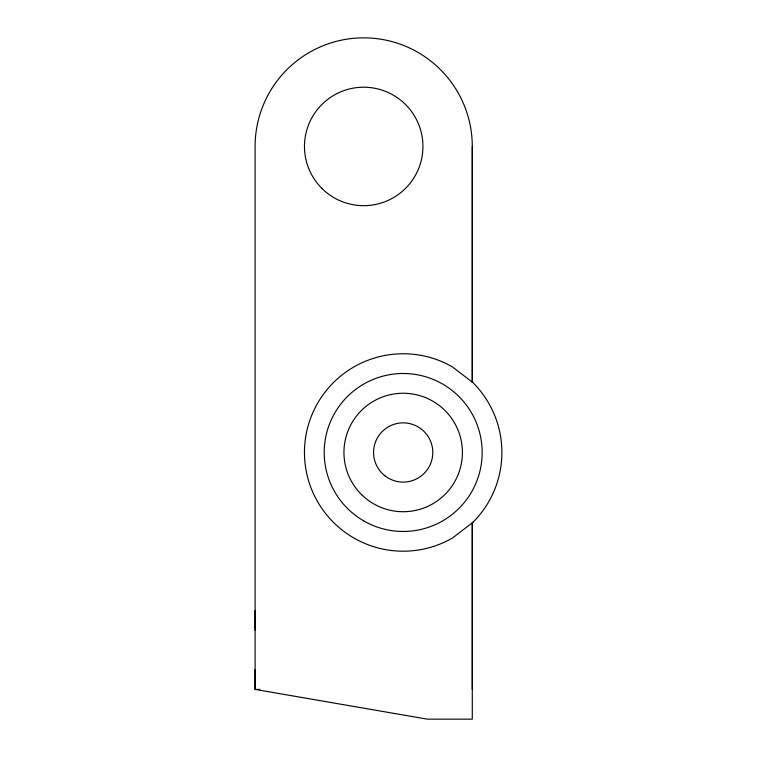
<?xml version="1.0" encoding="UTF-8"?>
<svg xmlns="http://www.w3.org/2000/svg" width="757" height="757" viewBox="0 0 757 757"><rect width="100%" height="100%" fill="white"/><g stroke="black" fill="none" stroke-linecap="round" stroke-linejoin="round"><path stroke-width="1.14" d="M255.1 669.671L255.1 689.409L427.279 719.15L472.283 719.15L472.283 522.822L472.283 689.409M255.1 630.174L255.1 610.426M472.283 146.442L472.283 382.134L472.283 146.442A108.592 108.592 0 0 0 363.691 37.85A108.592 108.592 0 0 0 255.1 146.442L255.1 689.409L259.821 689.409M472.983 522.283L452.544 537.972A98.722 98.722 0 0 1 304.456 452.478A98.722 98.722 0 0 1 452.544 366.984L472.983 382.673A98.722 98.722 0 0 1 472.983 522.283M321.81 188.323A59.235 59.235 0 0 0 420.911 161.771A59.235 59.235 0 0 0 348.362 89.231A59.235 59.235 0 0 0 321.81 188.323M385.086 475.926A29.618 29.618 0 0 0 432.531 456.424A29.618 29.618 0 0 0 391.927 425.084A29.618 29.618 0 0 0 385.086 475.926M363.691 520.873A78.974 78.974 0 0 0 482.162 452.478A78.974 78.974 0 0 0 363.691 384.083A78.974 78.974 0 0 0 363.691 520.873M362.187 495.239A59.235 59.235 0 0 0 460.71 466.596A59.235 59.235 0 0 0 386.647 395.599A59.235 59.235 0 0 0 362.187 495.239"/></g></svg>
